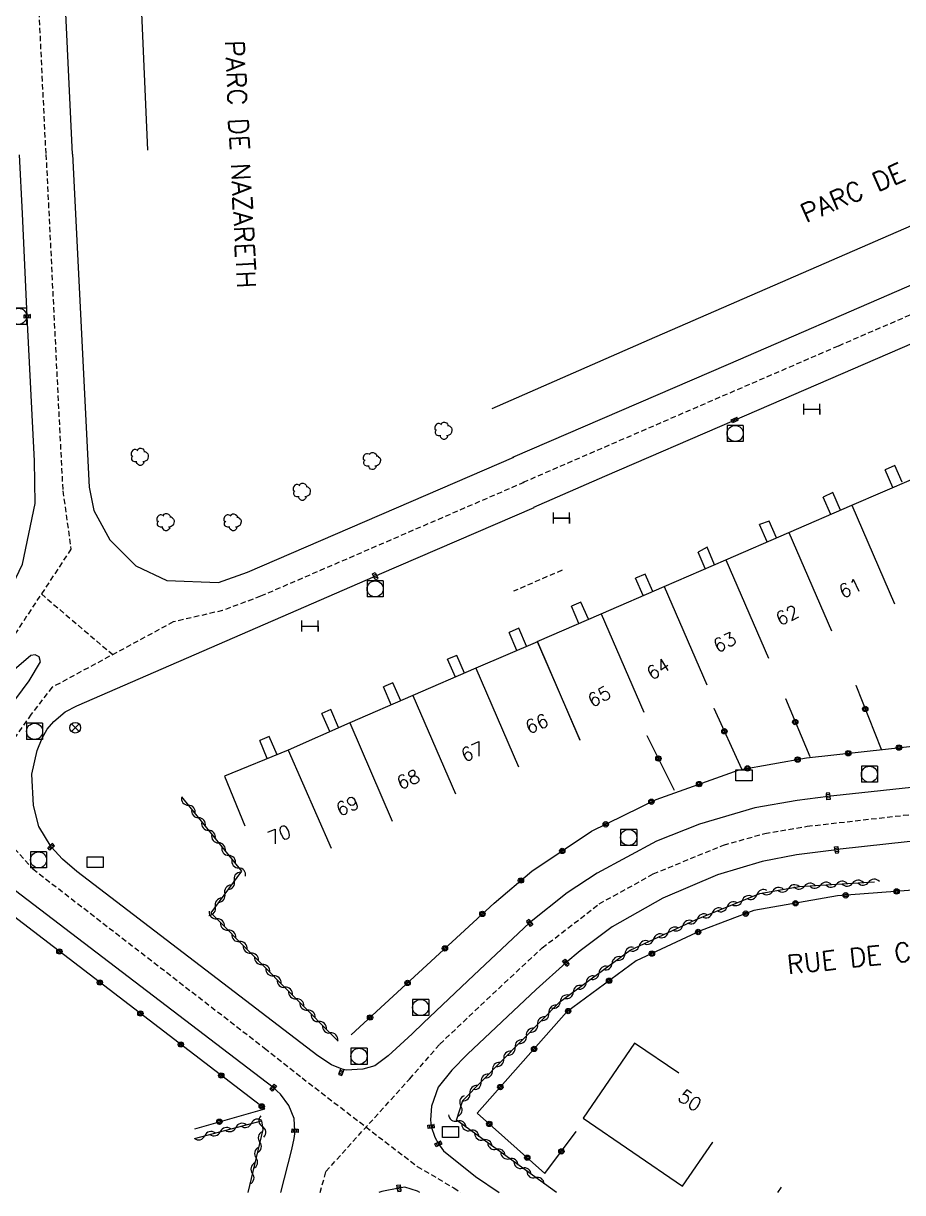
# Model space of a CAD drawing. Header units: millimetres. Extents: x 139000 to 140001, y 128999 to 130000.
# Drawn here: x 139865.7 to 139947.6, y 129000 to 129109 of the extents above; entities that cross this region are included whole.
import ezdxf
from ezdxf.enums import TextEntityAlignment as Align

# ---------------------------------------------------------------- set-up
doc = ezdxf.new("R2010")
doc.units = ezdxf.units.MM
doc.linetypes.add('DASHED', pattern=[0.75, 0.5, -0.25])
doc.layers.get('0').update_dxf_attribs({"linetype": 'CONTINUOUS'})
for name, color, linetype in [('W0001', 6, 'DASHED'), ('W0008', 7, 'CONTINUOUS'), ('W0100', 7, 'CONTINUOUS'), ('W0105', 7, 'CONTINUOUS'), ('W0300', 7, 'CONTINUOUS'), ('W0302', 3, 'CONTINUOUS'), ('W0310', 3, 'CONTINUOUS'), ('W0322', 7, 'CONTINUOUS'), ('W0400', 7, 'CONTINUOUS'), ('W0420', 7, 'CONTINUOUS'), ('W0469', 7, 'CONTINUOUS'), ('W0989', 7, 'CONTINUOUS'), ('W0991', 7, 'CONTINUOUS'), ('W1102', 7, 'CONTINUOUS'), ('W1471', 7, 'CONTINUOUS'), ('W1474', 7, 'CONTINUOUS')]:
    doc.layers.add(name, color=color, linetype=linetype)
doc.styles.get("Standard").update_dxf_attribs({"font": 'romans.shx', "width": 0.85})

# ---------------------------------------------------------------- blocks, each defined once
blk = doc.blocks.new('T400')
for p, q in [((-0.15, 0.3), (0.15, 0.3)), ((-0.15, -0.25), (-0.15, 0.3)), ((-0.15, 0.15), (0.15, 0.15)), ((-0.15, 0), (0.15, 0)), ((0.15, 0.3), (0.15, -0.25)), ((-0.15, -0.15), (0.15, -0.15)), ((-0.15, -0.25), (-0.15, -0.3)), ((-0.15, -0.3), (0.15, -0.3)), ((0.15, -0.3), (0.15, -0.25))]:
    blk.add_line(p, q)
blk = doc.blocks.new('T1471')
at = {"color": 0, "linetype": 'Continuous', "flags": 128}
blk.add_lwpolyline([(-0.75, -0.5), (-0.75, 0.5), (0.75, 0.5), (0.75, -0.5), (-0.75, -0.5)], dxfattribs=at)
blk = doc.blocks.new('T420')
for p, q in [((0.75, 0.75), (-0.75, 0.75)), ((-0.75, 0.75), (-0.75, -0.75)), ((0.75, 0.75), (0.75, -0.75)), ((0.75, -0.75), (-0.75, -0.75))]:
    blk.add_line(p, q)
blk.add_ellipse((0, 0), major_axis=(-0.53, 0.53), ratio=1, start_param=3.926991, end_param=10.210176)
blk = doc.blocks.new('T469')
at = {"color": 0, "linetype": 'Continuous', "flags": 128}
for points in [[(-0.35, 0.35), (0.35, -0.35)], [(-0.35, -0.35), (0.35, 0.35)]]:
    blk.add_lwpolyline(points, dxfattribs=at)
at = {"color": 0, "linetype": 'Continuous'}
blk.add_circle((0, 0), 0.5, dxfattribs=at)
blk = doc.blocks.new('T300')
for p, q in [((-0.8, 0.51), (-0.86, 0.34)), ((-0.86, 0.34), (-0.86, 0.17)), ((-0.86, 0.17), (-0.74, 0.06)), ((-0.69, 0.63), (-0.8, 0.51)), ((-0.8, -0.06), (-0.74, 0.06)), ((-0.74, 0.06), (-0.69, 0.11)), ((-0.57, 0.69), (-0.69, 0.63)), ((-0.46, 0.69), (-0.57, 0.69)), ((-0.29, 0.63), (-0.46, 0.69)), ((-0.29, 0.63), (-0.17, 0.74)), ((-0.23, 0.57), (-0.29, 0.63)), ((-0.17, 0.74), (-0.06, 0.8)), ((-0.06, 0.8), (0.06, 0.8)), ((0.06, 0.8), (0.23, 0.74)), ((0.23, 0.74), (0.34, 0.63)), ((0.34, 0.63), (0.4, 0.51)), ((0.46, 0.46), (0.34, 0.46)), ((0.4, 0.51), (0.4, 0.46)), ((0.57, 0.4), (0.46, 0.46)), ((0.57, 0.4), (0.69, 0.29)), ((0.69, 0.29), (0.74, 0.17)), ((0.74, 0.06), (0.69, -0.17)), ((0.74, 0.17), (0.74, 0.06)), ((-0.8, -0.17), (-0.8, -0.06)), ((-0.8, -0.23), (-0.8, -0.17)), ((-0.74, -0.34), (-0.8, -0.23)), ((-0.69, -0.4), (-0.74, -0.34)), ((-0.51, -0.46), (-0.69, -0.4)), ((-0.4, -0.46), (-0.51, -0.46)), ((-0.4, -0.46), (-0.34, -0.46)), ((-0.34, -0.46), (-0.34, -0.4)), ((-0.34, -0.51), (-0.34, -0.46)), ((-0.29, -0.63), (-0.34, -0.51)), ((-0.17, -0.74), (-0.29, -0.63)), ((-0.06, -0.8), (-0.17, -0.74)), ((0.06, -0.8), (-0.06, -0.8)), ((0.17, -0.74), (0.06, -0.8)), ((0.23, -0.69), (0.17, -0.74)), ((0.29, -0.46), (0.23, -0.46)), ((0.29, -0.63), (0.23, -0.69)), ((0.46, -0.4), (0.29, -0.46)), ((0.34, -0.51), (0.29, -0.63)), ((0.34, -0.51), (0.34, -0.46)), ((0.57, -0.34), (0.46, -0.4)), ((0.63, -0.29), (0.57, -0.34)), ((0.69, -0.17), (0.63, -0.29))]:
    blk.add_line(p, q)
blk = doc.blocks.new('T1474')
at = {"color": 0, "linetype": 'Continuous', "flags": 128}
for points in [[(-0.75, -0.5), (-0.75, 0.5)], [(-0.75, 0), (0.75, 0)], [(0.75, 0), (0.75, -0.5), (0.75, 0.5)]]:
    blk.add_lwpolyline(points, dxfattribs=at)
blk = doc.blocks.new('t322o')
at = {"color": 0, "linetype": 'Continuous'}
for radius in [0.25, 0.15]:
    blk.add_circle((0, 0), radius, dxfattribs=at)
blk = doc.blocks.new('t310o')
at = {"color": 0, "linetype": 'Continuous'}
for centre, start, end in [((-0.5, 0.38), 216.8699, 323.1304), ((0.5, -0.37), 36.8699, 143.1303)]:
    blk.add_arc(centre, 0.625, start, end, dxfattribs=at)

msp = doc.modelspace()

# ---------------------------------------------------------------- linework, layer by layer
at = {"layer": 'W0001'}
for p, q in [((139915.87, 129058.03), (139911.36, 129056.08)), ((139867.34, 129055.82), (139873.99, 129050.16))]:
    msp.add_line(p, q, dxfattribs=at)
for points in [[(139937.81, 129223.45), (139927.06, 129221.75), (139877.21, 129205.52), (139872.32, 129203.38), (139868.65, 129200.6), (139865.91, 129197.06), (139864.01, 129192.13), (139863.44, 129186.43), (139865.02, 129153.56), (139867.75, 129096.71)], [(139912.26, 129066.24), (139941.66, 129078.97), (139970.31, 129091.36), (139978.17, 129095.02), (139983, 129098.24), (139987.21, 129101.95), (139993.08, 129109.37), (140000, 129119.07)], [(139867.77, 129096.8), (139869.03, 129071.3), (139869.34, 129065.43), (139870.1, 129060), (139864.58, 129051.64), (139861.8, 129048.52), (139859.22, 129045.66), (139853.87, 129042.4), (139850.23, 129043.54), (139846.56, 129045.39), (139844.06, 129047.13)], [(139912.32, 129066.22), (139887.77, 129055.6), (139884.23, 129054.28), (139879.64, 129053.21), (139868.35, 129047.12), (139866.39, 129044.6), (139864.03, 129041.25), (139855.39, 129031.01), (139854.06, 129029.34), (139845.49, 129017.52)], [(139853.87, 129042.4), (139863.82, 129033.18), (139866.55, 129030.18), (139888.15, 129013.47), (139891.64, 129010.7), (139902.37, 129002.45), (139905.78, 129000.44), (139906.42, 129000)], [(139893.33, 129000), (139893.87, 129001.98), (139901.66, 129010.59), (139904.48, 129013.84), (139908.84, 129017.99), (139914.03, 129022.82), (139919.34, 129026.92), (139924.38, 129029.72), (139930.93, 129032.41), (139934.77, 129033.49), (139938.71, 129034.16), (139947.69, 129035.18), (139962.39, 129036.77), (139990.34, 129039.8), (140000, 129040.39)]]:
    msp.add_lwpolyline(points, dxfattribs=at)
at = {"layer": 'W0008'}
msp.add_line((139907.81, 129001.51), (139910, 129000), dxfattribs=at)
for points in [[(139946.14, 129214.23), (139946.4, 129215.75), (139946.08, 129216.84), (139945.13, 129217.57), (139944.84, 129217.66), (139944.45, 129217.75), (139936.36, 129219.51), (139934.24, 129219.92), (139931.94, 129220.08), (139929.97, 129219.79), (139927.68, 129219.08), (139912.65, 129214.33), (139876.58, 129202.72), (139874.23, 129201.69), (139871.17, 129199.65), (139868.18, 129196.16), (139866.29, 129191.28), (139865.93, 129187.62), (139865.93, 129187.24), (139866.02, 129185.16), (139867.11, 129162.59), (139868.26, 129137.92), (139869, 129122.44), (139870.21, 129096.84)], [(139911.28, 129068.58), (139931.39, 129077.26), (139964.62, 129091.67), (139971.16, 129094.46), (139977.92, 129097.7), (139981.03, 129099.82), (139984.27, 129102.54), (139987.82, 129106.46), (140000, 129123.48)], [(139913.24, 129063.91), (139919.86, 129066.79), (139931.96, 129072.04), (139966.27, 129086.87), (139974.61, 129090.49), (139979.95, 129093.07), (139985.21, 129096.74), (139985.65, 129097.03), (139988.86, 129099.94), (139991.4, 129102.79), (139993.86, 129105.99), (139999.78, 129114.35), (140000, 129114.66)], [(139845.49, 129049.14), (139847.58, 129047.87), (139849.3, 129047.19), (139852.13, 129046.77), (139855.86, 129047.29), (139858.17, 129048.26), (139860.2, 129049.72), (139861.01, 129050.68), (139863.33, 129053.96), (139865.59, 129058.59), (139866.76, 129064.27), (139866.69, 129068.23), (139866.03, 129081.7), (139865.58, 129091.29), (139865.29, 129096.77)], [(139870.25, 129096.84), (139871.8, 129065.79), (139872.24, 129063.59), (139873.73, 129060.86), (139876.16, 129058.44), (139879.04, 129057.09), (139883.84, 129056.88), (139886.56, 129057.84), (139911.38, 129068.57)], [(139867.87, 129043.21), (139868.49, 129043.93), (139869.55, 129044.82), (139870.64, 129045.39), (139898.46, 129057.48), (139898.86, 129057.67), (139913.26, 129063.88)], [(139867.25, 129049.49), (139867.13, 129049.95), (139866.75, 129050.14), (139866.36, 129050.09), (139864.37, 129048.36), (139862.72, 129046.6), (139861.5, 129044.89), (139860.53, 129043.12), (139860.83, 129042.52), (139861.49, 129042.56), (139863.11, 129043.97), (139864.96, 129046.04), (139866.21, 129047.73), (139867.25, 129049.49)], [(139969, 129039.99), (139941.2, 129036.99), (139940.68, 129036.95), (139937.79, 129036.57), (139933.83, 129035.87), (139928.69, 129034.35), (139924.68, 129032.76), (139919.14, 129029.79), (139916.36, 129027.94), (139912.85, 129025.14), (139907.64, 129020.28), (139902.95, 129015.82), (139901.91, 129014.81), (139899.65, 129012.74), (139898.43, 129011.82), (139897.3, 129011.5), (139895.76, 129011.41), (139895.38, 129011.51), (139894.38, 129011.91), (139893.11, 129012.76), (139870.66, 129029.95), (139869.32, 129031.1), (139868.25, 129032.25), (139867.11, 129034.14), (139866.62, 129036.1), (139866.45, 129039.03), (139866.95, 129041.22), (139867.43, 129042.37), (139867.87, 129043.21)], [(139969.6, 129035.06), (139941.81, 129032.02), (139941.46, 129031.97), (139937.71, 129031.51), (139934.54, 129030.88), (139930.36, 129029.63), (139925.28, 129027.45), (139920.55, 129024.77), (139917.55, 129022.53), (139916.23, 129021.44), (139913.47, 129018.95), (139907.06, 129012.9), (139905.59, 129011.43), (139904.33, 129009.83), (139903.69, 129008.06), (139903.61, 129006.78), (139903.68, 129006.17), (139904.02, 129005.17), (139904.35, 129004.54)], [(139889.66, 129000), (139890.7, 129004.01), (139890.89, 129005.04), (139890.96, 129005.47), (139890.97, 129005.77), (139890.9, 129006.91), (139890.42, 129008.12), (139889.62, 129009.19), (139888.94, 129009.79), (139863.07, 129029.55), (139862.15, 129029.93), (139861.06, 129029.96), (139859.71, 129029.91), (139859.08, 129029.68), (139857.76, 129028.96), (139856.59, 129027.73), (139855.73, 129026.53), (139847.92, 129015.71)], [(139904.35, 129004.54), (139904.81, 129003.91), (139907.81, 129001.51)], [(139902.62, 129000), (139902.41, 129000.13), (139901.23, 129000.5), (139900.67, 129000.41), (139899.08, 129000.1), (139898.79, 129000)]]:
    msp.add_lwpolyline(points, dxfattribs=at)
at = {"layer": 'W0100'}
msp.add_line((139936.29, 129000.51), (139935.94, 129000), dxfattribs=at)
for points in [[(139913.56, 129051.39), (139913.56, 129051.39), (139913.56, 129051.39), (139913.56, 129051.39), (139913.56, 129051.39), (139913.56, 129051.39), (139913.56, 129051.39), (139919.52, 129053.97), (139925.38, 129056.53), (139931.15, 129059.01), (139937.02, 129061.55), (139942.89, 129064.09), (139948.65, 129066.59), (139954.56, 129069.12), (139960.4, 129071.65), (139966.15, 129074.14), (139972.05, 129076.65), (139975.4, 129069.27), (139970.84, 129067.21)], [(139913.57, 129051.37), (139913.57, 129051.37), (139907.84, 129048.89), (139901.96, 129046.35), (139896.09, 129043.81), (139890.33, 129041.27), (139884.4, 129038.82), (139886.32, 129034.2), (139886.32, 129034.2), (139886.32, 129034.2), (139886.32, 129034.2), (139886.32, 129034.2), (139886.32, 129034.2), (139886.32, 129034.2), (139886.32, 129034.2), (139886.32, 129034.2), (139886.32, 129034.2), (139886.32, 129034.2), (139886.32, 129034.2), (139886.32, 129034.2), (139886.32, 129034.2), (139886.32, 129034.2), (139886.32, 129034.2), (139886.32, 129034.2), (139886.32, 129034.2), (139886.32, 129034.2), (139886.32, 129034.2), (139886.32, 129034.2), (139886.32, 129034.2), (139886.32, 129034.2), (139886.32, 129034.2), (139886.32, 129034.2), (139886.32, 129034.2), (139886.32, 129034.2), (139886.32, 129034.2), (139886.32, 129034.2), (139886.32, 129034.2), (139886.32, 129034.2), (139886.32, 129034.2), (139886.32, 129034.2), (139886.32, 129034.2), (139886.32, 129034.2), (139886.32, 129034.2), (139886.32, 129034.2), (139886.32, 129034.2), (139886.32, 129034.2), (139886.32, 129034.2), (139886.32, 129034.2), (139886.32, 129034.2), (139886.32, 129034.2), (139886.32, 129034.2), (139886.32, 129034.2), (139886.32, 129034.2), (139886.32, 129034.2), (139886.32, 129034.2), (139886.32, 129034.2), (139886.32, 129034.2), (139886.32, 129034.2), (139886.32, 129034.2), (139886.32, 129034.2), (139886.32, 129034.2), (139886.32, 129034.2), (139886.32, 129034.2), (139886.32, 129034.2), (139886.32, 129034.2), (139886.32, 129034.2), (139886.32, 129034.2), (139886.32, 129034.2), (139886.32, 129034.2), (139886.32, 129034.2), (139886.32, 129034.2), (139886.32, 129034.2), (139886.32, 129034.2), (139886.32, 129034.2), (139886.32, 129034.2), (139886.32, 129034.2), (139886.32, 129034.2), (139886.32, 129034.2), (139886.32, 129034.2), (139886.32, 129034.2), (139886.32, 129034.2), (139886.32, 129034.2), (139886.32, 129034.2), (139886.32, 129034.2), (139886.32, 129034.2), (139886.32, 129034.2), (139886.32, 129034.2), (139886.32, 129034.2), (139886.32, 129034.2), (139886.32, 129034.2), (139886.32, 129034.2), (139886.32, 129034.2), (139886.32, 129034.2), (139886.32, 129034.2), (139886.32, 129034.2), (139886.32, 129034.2), (139886.32, 129034.2), (139886.32, 129034.2), (139886.32, 129034.2), (139886.32, 129034.2), (139886.32, 129034.2), (139886.32, 129034.2), (139886.32, 129034.2), (139886.32, 129034.2), (139886.32, 129034.2), (139886.32, 129034.2), (139886.32, 129034.2), (139886.32, 129034.2), (139886.32, 129034.2), (139886.32, 129034.2), (139886.32, 129034.2), (139886.32, 129034.2), (139886.32, 129034.2), (139886.32, 129034.2), (139886.32, 129034.2), (139886.32, 129034.2), (139886.32, 129034.2), (139886.32, 129034.2), (139886.32, 129034.2)], [(139926.75, 129011.13), (139922.62, 129013.95), (139917.85, 129006.94), (139927.09, 129000.59), (139929.92, 129004.71), (139929.92, 129004.71), (139929.92, 129004.71), (139929.92, 129004.71), (139929.92, 129004.71), (139929.92, 129004.71), (139929.92, 129004.71), (139929.92, 129004.71), (139929.92, 129004.71), (139929.92, 129004.71), (139929.92, 129004.71), (139929.92, 129004.71), (139929.92, 129004.71), (139929.92, 129004.71), (139929.92, 129004.71), (139929.92, 129004.71), (139929.92, 129004.71), (139929.92, 129004.71), (139929.92, 129004.71), (139929.92, 129004.71), (139929.92, 129004.71), (139929.92, 129004.71), (139929.92, 129004.71), (139929.92, 129004.71), (139929.92, 129004.71), (139929.92, 129004.71), (139929.92, 129004.71), (139929.92, 129004.71), (139929.92, 129004.71), (139929.92, 129004.71), (139929.92, 129004.71), (139929.92, 129004.71), (139929.92, 129004.71), (139929.92, 129004.71), (139929.92, 129004.71), (139929.92, 129004.71), (139929.92, 129004.71), (139929.92, 129004.71), (139929.92, 129004.71), (139929.92, 129004.71), (139929.92, 129004.71), (139929.92, 129004.71), (139929.92, 129004.71), (139929.92, 129004.71), (139929.92, 129004.71), (139929.92, 129004.71), (139929.92, 129004.71), (139929.92, 129004.71), (139929.92, 129004.71), (139929.92, 129004.71), (139929.92, 129004.71), (139929.92, 129004.71), (139929.92, 129004.71), (139929.92, 129004.71), (139929.92, 129004.71), (139929.92, 129004.71), (139929.92, 129004.71), (139929.92, 129004.71), (139929.92, 129004.71), (139929.92, 129004.71), (139929.92, 129004.71), (139929.92, 129004.71), (139929.92, 129004.71), (139929.92, 129004.71), (139929.92, 129004.71), (139929.92, 129004.71), (139929.92, 129004.71), (139929.92, 129004.71), (139929.92, 129004.71), (139929.92, 129004.71), (139929.92, 129004.71), (139929.92, 129004.71), (139929.92, 129004.71), (139929.92, 129004.71), (139929.92, 129004.71), (139929.92, 129004.71), (139929.92, 129004.71), (139929.92, 129004.71), (139929.92, 129004.71), (139929.92, 129004.71), (139929.92, 129004.71), (139929.92, 129004.71), (139929.92, 129004.71), (139929.92, 129004.71), (139929.92, 129004.71), (139929.92, 129004.71), (139929.92, 129004.71), (139929.92, 129004.71), (139929.92, 129004.71), (139929.92, 129004.71), (139929.92, 129004.71), (139929.92, 129004.71), (139929.92, 129004.71), (139929.92, 129004.71), (139929.92, 129004.71), (139929.92, 129004.71), (139929.92, 129004.71), (139929.92, 129004.71), (139929.92, 129004.71), (139929.92, 129004.71), (139929.92, 129004.71), (139929.92, 129004.71), (139929.92, 129004.71), (139929.92, 129004.71), (139929.92, 129004.71), (139929.92, 129004.71), (139929.92, 129004.71), (139929.92, 129004.71), (139929.92, 129004.71), (139929.92, 129004.71), (139929.92, 129004.71), (139929.92, 129004.71), (139929.92, 129004.71), (139929.92, 129004.71), (139929.92, 129004.71), (139929.92, 129004.71)]]:
    msp.add_lwpolyline(points, dxfattribs=at)
at = {"layer": 'W0105'}
for p, q in [((139946.9, 129067.81), (139946, 129067.39)), ((139946.7, 129065.74), (139946, 129067.39)), ((139947.56, 129066.25), (139946.9, 129067.81)), ((139941.11, 129065.27), (139940.22, 129064.85)), ((139940.92, 129063.24), (139940.22, 129064.85)), ((139941.83, 129063.63), (139941.11, 129065.27)), ((139935.19, 129062.62), (139934.29, 129062.29)), ((139935.87, 129061.05), (139935.19, 129062.62)), ((139934.99, 129060.67), (139934.29, 129062.29)), ((139929.39, 129060.18), (139928.55, 129059.72)), ((139929.22, 129058.18), (139928.55, 129059.72)), ((139930.09, 129058.55), (139929.39, 129060.18)), ((139923.62, 129057.67), (139922.73, 129057.28)), ((139923.43, 129055.68), (139922.73, 129057.28)), ((139924.32, 129056.06), (139923.62, 129057.67)), ((139917.63, 129055.06), (139916.76, 129054.69)), ((139918.33, 129053.46), (139917.63, 129055.06)), ((139917.45, 129053.08), (139916.76, 129054.69)), ((139911.84, 129052.62), (139910.94, 129052.24)), ((139911.67, 129050.55), (139910.94, 129052.24)), ((139912.57, 129050.94), (139911.84, 129052.62)), ((139906.07, 129050.09), (139905.21, 129049.75)), ((139905.94, 129048.07), (139905.21, 129049.75)), ((139906.79, 129048.43), (139906.07, 129050.09)), ((139900.11, 129047.54), (139899.23, 129047.15)), ((139900.84, 129045.86), (139900.11, 129047.54)), ((139899.95, 129045.48), (139899.23, 129047.15)), ((139894.33, 129045.04), (139893.48, 129044.67)), ((139895.05, 129043.36), (139894.33, 129045.04)), ((139894.22, 129042.99), (139893.48, 129044.67)), ((139888.57, 129042.53), (139887.7, 129042.16)), ((139888.4, 129040.48), (139887.7, 129042.16)), ((139889.32, 129040.83), (139888.57, 129042.53))]:
    msp.add_line(p, q, dxfattribs=at)
at = {"layer": 'W0302'}
for points in [[(139919.89, 129206.32), (139880.44, 129192.74), (139873.64, 129186.16), (139874.73, 129154.77), (139877.23, 129097.2)], [(139909.37, 129073.12), (139924.01, 129079.54), (139962.07, 129096.11)]]:
    msp.add_lwpolyline(points, dxfattribs=at)
at = {"layer": 'W0310'}
for points in [[(139880.41, 129036.9), (139880.41, 129036.9), (139880.41, 129036.9), (139880.41, 129036.9), (139880.41, 129036.9), (139880.41, 129036.9), (139880.41, 129036.9), (139880.41, 129036.9), (139880.41, 129036.9), (139880.41, 129036.9), (139880.41, 129036.9), (139880.41, 129036.9), (139880.41, 129036.9), (139880.41, 129036.9), (139880.41, 129036.9), (139880.41, 129036.9), (139880.41, 129036.9), (139880.41, 129036.9), (139880.41, 129036.9), (139880.41, 129036.9), (139880.41, 129036.9), (139880.41, 129036.9), (139880.41, 129036.9), (139880.41, 129036.9), (139880.41, 129036.9), (139880.41, 129036.9), (139880.41, 129036.9), (139880.41, 129036.9), (139880.41, 129036.9), (139880.41, 129036.9), (139880.41, 129036.9), (139880.41, 129036.9), (139880.41, 129036.9), (139880.41, 129036.9), (139880.41, 129036.9), (139880.41, 129036.9), (139880.41, 129036.9), (139880.41, 129036.9), (139880.41, 129036.9), (139880.41, 129036.9), (139880.41, 129036.9), (139880.41, 129036.9), (139880.41, 129036.9), (139880.41, 129036.9), (139880.41, 129036.9), (139880.41, 129036.9), (139880.41, 129036.9), (139880.41, 129036.9), (139880.41, 129036.9), (139880.41, 129036.9), (139880.41, 129036.9), (139880.41, 129036.9), (139880.41, 129036.9), (139880.41, 129036.9), (139880.41, 129036.9), (139880.41, 129036.9), (139880.41, 129036.9), (139880.41, 129036.9), (139880.41, 129036.9), (139880.41, 129036.9), (139880.41, 129036.9), (139880.41, 129036.9), (139880.41, 129036.9), (139880.41, 129036.9), (139880.41, 129036.9), (139880.41, 129036.9), (139880.41, 129036.9), (139880.41, 129036.9), (139880.41, 129036.9), (139880.41, 129036.9), (139880.41, 129036.9), (139880.41, 129036.9), (139880.41, 129036.9), (139880.41, 129036.9), (139880.41, 129036.9), (139880.41, 129036.9), (139880.41, 129036.9), (139880.41, 129036.9), (139880.41, 129036.9), (139880.41, 129036.9), (139880.41, 129036.9), (139880.41, 129036.9), (139880.41, 129036.9), (139880.41, 129036.9), (139880.41, 129036.9), (139880.41, 129036.9), (139880.41, 129036.9), (139880.41, 129036.9), (139880.41, 129036.9), (139880.41, 129036.9), (139880.41, 129036.9), (139880.41, 129036.9), (139880.41, 129036.9), (139880.41, 129036.9), (139880.41, 129036.9), (139880.41, 129036.9), (139880.41, 129036.9), (139880.41, 129036.9), (139880.41, 129036.9), (139880.41, 129036.9), (139880.41, 129036.9)], [(139880.41, 129036.9), (139880.41, 129036.9), (139880.41, 129036.9), (139880.41, 129036.9), (139880.41, 129036.9), (139880.41, 129036.9), (139880.41, 129036.9), (139880.41, 129036.9), (139880.41, 129036.9), (139880.41, 129036.9), (139880.41, 129036.9), (139880.41, 129036.9), (139880.41, 129036.9), (139880.41, 129036.9), (139880.41, 129036.9), (139880.41, 129036.9), (139880.41, 129036.9), (139885.98, 129029.96), (139883.13, 129026.09), (139895.01, 129014.11)], [(139915.34, 129000), (139906.03, 129006.74), (139906.61, 129008.58), (139915.68, 129017.78), (139922.21, 129022.61), (139928.37, 129025.47), (139934.31, 129027.9), (139938, 129028.54), (139944.98, 129028.97)], [(139881.6, 129005.04), (139881.6, 129005.04), (139881.6, 129005.04), (139881.6, 129005.04), (139881.6, 129005.04), (139881.6, 129005.04), (139881.6, 129005.04), (139881.6, 129005.04), (139881.6, 129005.04), (139881.6, 129005.04), (139881.6, 129005.04), (139881.6, 129005.04), (139881.6, 129005.04), (139881.6, 129005.04), (139881.6, 129005.04), (139881.6, 129005.04), (139881.6, 129005.04), (139887.85, 129006.7), (139887.97, 129005.87), (139886.59, 129000)], [(139881.6, 129005.04), (139881.6, 129005.04), (139881.6, 129005.04), (139881.6, 129005.04), (139881.6, 129005.04), (139881.6, 129005.04), (139881.6, 129005.04), (139881.6, 129005.04), (139881.6, 129005.04), (139881.6, 129005.04), (139881.6, 129005.04), (139881.6, 129005.04), (139881.6, 129005.04), (139881.6, 129005.04), (139881.6, 129005.04), (139881.6, 129005.04), (139881.6, 129005.04), (139881.6, 129005.04), (139881.6, 129005.04), (139881.6, 129005.04), (139881.6, 129005.04), (139881.6, 129005.04), (139881.6, 129005.04), (139881.6, 129005.04), (139881.6, 129005.04), (139881.6, 129005.04), (139881.6, 129005.04), (139881.6, 129005.04), (139881.6, 129005.04), (139881.6, 129005.04), (139881.6, 129005.04), (139881.6, 129005.04), (139881.6, 129005.04), (139881.6, 129005.04), (139881.6, 129005.04), (139881.6, 129005.04), (139881.6, 129005.04), (139881.6, 129005.04), (139881.6, 129005.04), (139881.6, 129005.04), (139881.6, 129005.04), (139881.6, 129005.04), (139881.6, 129005.04), (139881.6, 129005.04), (139881.6, 129005.04), (139881.6, 129005.04), (139881.6, 129005.04), (139881.6, 129005.04), (139881.6, 129005.04), (139881.6, 129005.04), (139881.6, 129005.04), (139881.6, 129005.04), (139881.6, 129005.04), (139881.6, 129005.04), (139881.6, 129005.04), (139881.6, 129005.04), (139881.6, 129005.04), (139881.6, 129005.04), (139881.6, 129005.04), (139881.6, 129005.04), (139881.6, 129005.04), (139881.6, 129005.04), (139881.6, 129005.04), (139881.6, 129005.04), (139881.6, 129005.04), (139881.6, 129005.04), (139881.6, 129005.04), (139881.6, 129005.04), (139881.6, 129005.04), (139881.6, 129005.04), (139881.6, 129005.04), (139881.6, 129005.04), (139881.6, 129005.04), (139881.6, 129005.04), (139881.6, 129005.04), (139881.6, 129005.04), (139881.6, 129005.04), (139881.6, 129005.04), (139881.6, 129005.04), (139881.6, 129005.04), (139881.6, 129005.04), (139881.6, 129005.04), (139881.6, 129005.04), (139881.6, 129005.04), (139881.6, 129005.04), (139881.6, 129005.04), (139881.6, 129005.04), (139881.6, 129005.04), (139881.6, 129005.04), (139881.6, 129005.04), (139881.6, 129005.04), (139881.6, 129005.04), (139881.6, 129005.04), (139881.6, 129005.04), (139881.6, 129005.04), (139881.6, 129005.04), (139881.6, 129005.04), (139881.6, 129005.04), (139881.6, 129005.04), (139881.6, 129005.04), (139881.6, 129005.04)]]:
    msp.add_lwpolyline(points, dxfattribs=at)
at = {"layer": 'W0322'}
for points in [[(139943.26, 129047.31), (139943.26, 129047.31), (139943.26, 129047.31), (139943.26, 129047.31), (139943.26, 129047.31), (139943.26, 129047.31), (139943.26, 129047.31), (139943.26, 129047.31), (139943.26, 129047.31), (139943.26, 129047.31), (139943.26, 129047.31), (139943.26, 129047.31), (139943.26, 129047.31), (139943.26, 129047.31), (139943.26, 129047.31), (139943.26, 129047.31), (139943.26, 129047.31), (139943.26, 129047.31), (139943.26, 129047.31), (139943.26, 129047.31), (139943.26, 129047.31), (139943.26, 129047.31), (139943.26, 129047.31), (139943.26, 129047.31), (139943.26, 129047.31), (139943.26, 129047.31), (139943.26, 129047.31), (139943.26, 129047.31), (139943.26, 129047.31), (139943.26, 129047.31), (139943.26, 129047.31), (139943.26, 129047.31), (139943.26, 129047.31), (139943.26, 129047.31), (139943.26, 129047.31), (139943.26, 129047.31), (139943.26, 129047.31), (139943.26, 129047.31), (139943.26, 129047.31), (139943.26, 129047.31), (139943.26, 129047.31), (139943.26, 129047.31), (139943.26, 129047.31), (139943.26, 129047.31), (139943.26, 129047.31), (139943.26, 129047.31), (139943.26, 129047.31), (139943.26, 129047.31), (139943.26, 129047.31), (139943.26, 129047.31), (139943.26, 129047.31), (139943.26, 129047.31), (139943.26, 129047.31), (139943.26, 129047.31), (139943.26, 129047.31), (139943.26, 129047.31), (139943.26, 129047.31), (139943.26, 129047.31), (139943.26, 129047.31), (139943.26, 129047.31), (139943.26, 129047.31), (139943.26, 129047.31), (139943.26, 129047.31), (139943.26, 129047.31), (139943.26, 129047.31), (139943.26, 129047.31), (139943.26, 129047.31), (139943.26, 129047.31), (139943.26, 129047.31), (139943.26, 129047.31), (139943.26, 129047.31), (139943.26, 129047.31), (139943.26, 129047.31), (139943.26, 129047.31), (139943.26, 129047.31), (139943.26, 129047.31), (139943.26, 129047.31), (139943.26, 129047.31), (139943.26, 129047.31), (139943.26, 129047.31), (139943.26, 129047.31), (139943.26, 129047.31), (139943.26, 129047.31), (139943.26, 129047.31), (139943.26, 129047.31), (139943.26, 129047.31), (139943.26, 129047.31), (139943.26, 129047.31), (139943.26, 129047.31), (139943.26, 129047.31), (139943.26, 129047.31), (139943.26, 129047.31), (139943.26, 129047.31), (139943.26, 129047.31), (139943.26, 129047.31), (139943.26, 129047.31), (139943.26, 129047.31), (139943.26, 129047.31), (139943.26, 129047.31), (139943.26, 129047.31), (139943.26, 129047.31)], [(139943.26, 129047.31), (139943.26, 129047.31), (139943.26, 129047.31), (139943.26, 129047.31), (139943.26, 129047.31), (139943.26, 129047.31), (139943.26, 129047.31), (139943.26, 129047.31), (139943.26, 129047.31), (139943.26, 129047.31), (139943.26, 129047.31), (139943.26, 129047.31), (139943.26, 129047.31), (139943.26, 129047.31), (139943.26, 129047.31), (139943.26, 129047.31), (139943.26, 129047.31), (139943.26, 129047.31), (139943.26, 129047.31), (139945.61, 129041.35)], [(139896.23, 129014.72), (139896.23, 129014.72), (139896.23, 129014.72), (139896.23, 129014.72), (139896.23, 129014.72), (139896.23, 129014.72), (139896.23, 129014.72), (139896.23, 129014.72), (139896.23, 129014.72), (139896.23, 129014.72), (139909.54, 129027), (139913.06, 129029.96), (139918.62, 129033.69), (139924.64, 129036.66), (139932.38, 129039.42), (139938.67, 129040.53), (139946.31, 129041.39), (139966.03, 129043.58), (139989.3, 129045.74), (140000, 129046.69)], [(139930.01, 129045.18), (139930.01, 129045.18), (139930.01, 129045.18), (139930.01, 129045.18), (139930.01, 129045.18), (139930.01, 129045.18), (139930.01, 129045.18), (139930.01, 129045.18), (139930.01, 129045.18), (139930.01, 129045.18), (139930.01, 129045.18), (139930.01, 129045.18), (139930.01, 129045.18), (139930.01, 129045.18), (139930.01, 129045.18), (139930.01, 129045.18), (139930.01, 129045.18), (139930.01, 129045.18), (139930.01, 129045.18), (139930.01, 129045.18), (139930.01, 129045.18), (139930.01, 129045.18), (139930.01, 129045.18), (139930.01, 129045.18), (139930.01, 129045.18), (139930.01, 129045.18), (139930.01, 129045.18), (139930.01, 129045.18), (139930.01, 129045.18), (139930.01, 129045.18), (139930.01, 129045.18), (139930.01, 129045.18), (139930.01, 129045.18), (139930.01, 129045.18), (139930.01, 129045.18), (139930.01, 129045.18), (139930.01, 129045.18), (139930.01, 129045.18), (139930.01, 129045.18), (139930.01, 129045.18), (139930.01, 129045.18), (139930.01, 129045.18), (139930.01, 129045.18), (139930.01, 129045.18), (139930.01, 129045.18), (139930.01, 129045.18), (139930.01, 129045.18), (139930.01, 129045.18), (139930.01, 129045.18), (139930.01, 129045.18), (139930.01, 129045.18), (139930.01, 129045.18), (139930.01, 129045.18), (139930.01, 129045.18), (139930.01, 129045.18), (139930.01, 129045.18), (139930.01, 129045.18), (139930.01, 129045.18), (139930.01, 129045.18), (139930.01, 129045.18), (139930.01, 129045.18), (139930.01, 129045.18), (139930.01, 129045.18), (139930.01, 129045.18), (139930.01, 129045.18), (139930.01, 129045.18), (139930.01, 129045.18), (139930.01, 129045.18), (139930.01, 129045.18), (139930.01, 129045.18), (139930.01, 129045.18), (139930.01, 129045.18), (139930.01, 129045.18), (139930.01, 129045.18), (139930.01, 129045.18), (139930.01, 129045.18), (139930.01, 129045.18), (139930.01, 129045.18), (139930.01, 129045.18), (139930.01, 129045.18), (139930.01, 129045.18), (139930.01, 129045.18), (139930.01, 129045.18), (139930.01, 129045.18), (139930.01, 129045.18), (139930.01, 129045.18), (139930.01, 129045.18), (139930.01, 129045.18), (139930.01, 129045.18), (139930.01, 129045.18), (139930.01, 129045.18), (139930.01, 129045.18), (139930.01, 129045.18), (139930.01, 129045.18), (139930.01, 129045.18), (139930.01, 129045.18), (139930.01, 129045.18), (139930.01, 129045.18), (139930.01, 129045.18), (139930.01, 129045.18), (139930.01, 129045.18)], [(139930.01, 129045.18), (139930.01, 129045.18), (139930.01, 129045.18), (139930.01, 129045.18), (139930.01, 129045.18), (139930.01, 129045.18), (139930.01, 129045.18), (139930.01, 129045.18), (139930.01, 129045.18), (139930.01, 129045.18), (139930.01, 129045.18), (139930.01, 129045.18), (139930.01, 129045.18), (139930.01, 129045.18), (139930.01, 129045.18), (139930.01, 129045.18), (139930.01, 129045.18), (139930.01, 129045.18), (139930.01, 129045.18), (139932.61, 129039.5)], [(139936.69, 129046.06), (139936.69, 129046.06), (139936.69, 129046.06), (139936.69, 129046.06), (139936.69, 129046.06), (139936.69, 129046.06), (139936.69, 129046.06), (139936.69, 129046.06), (139936.69, 129046.06), (139936.69, 129046.06), (139936.69, 129046.06), (139936.69, 129046.06), (139936.69, 129046.06), (139936.69, 129046.06), (139936.69, 129046.06), (139936.69, 129046.06), (139936.69, 129046.06), (139936.69, 129046.06), (139936.69, 129046.06), (139936.69, 129046.06), (139936.69, 129046.06), (139936.69, 129046.06), (139936.69, 129046.06), (139936.69, 129046.06), (139936.69, 129046.06), (139936.69, 129046.06), (139936.69, 129046.06), (139936.69, 129046.06), (139936.69, 129046.06), (139936.69, 129046.06), (139936.69, 129046.06), (139936.69, 129046.06), (139936.69, 129046.06), (139936.69, 129046.06), (139936.69, 129046.06), (139936.69, 129046.06), (139936.69, 129046.06), (139936.69, 129046.06), (139936.69, 129046.06), (139936.69, 129046.06), (139936.69, 129046.06), (139936.69, 129046.06), (139936.69, 129046.06), (139936.69, 129046.06), (139936.69, 129046.06), (139936.69, 129046.06), (139936.69, 129046.06), (139936.69, 129046.06), (139936.69, 129046.06), (139936.69, 129046.06), (139936.69, 129046.06), (139936.69, 129046.06), (139936.69, 129046.06), (139936.69, 129046.06), (139936.69, 129046.06), (139936.69, 129046.06), (139936.69, 129046.06), (139936.69, 129046.06), (139936.69, 129046.06), (139936.69, 129046.06), (139936.69, 129046.06), (139936.69, 129046.06), (139936.69, 129046.06), (139936.69, 129046.06), (139936.69, 129046.06), (139936.69, 129046.06), (139936.69, 129046.06), (139936.69, 129046.06), (139936.69, 129046.06), (139936.69, 129046.06), (139936.69, 129046.06), (139936.69, 129046.06), (139936.69, 129046.06), (139936.69, 129046.06), (139936.69, 129046.06), (139936.69, 129046.06), (139936.69, 129046.06), (139936.69, 129046.06), (139936.69, 129046.06), (139936.69, 129046.06), (139936.69, 129046.06), (139936.69, 129046.06), (139936.69, 129046.06), (139936.69, 129046.06), (139936.69, 129046.06), (139936.69, 129046.06), (139936.69, 129046.06), (139936.69, 129046.06), (139936.69, 129046.06), (139936.69, 129046.06), (139936.69, 129046.06), (139936.69, 129046.06), (139936.69, 129046.06), (139936.69, 129046.06), (139936.69, 129046.06), (139936.69, 129046.06), (139936.69, 129046.06), (139936.69, 129046.06), (139936.69, 129046.06), (139936.69, 129046.06), (139936.69, 129046.06)], [(139936.69, 129046.06), (139936.69, 129046.06), (139936.69, 129046.06), (139936.69, 129046.06), (139936.69, 129046.06), (139936.69, 129046.06), (139936.69, 129046.06), (139936.69, 129046.06), (139936.69, 129046.06), (139936.69, 129046.06), (139936.69, 129046.06), (139936.69, 129046.06), (139936.69, 129046.06), (139936.69, 129046.06), (139936.69, 129046.06), (139936.69, 129046.06), (139936.69, 129046.06), (139936.69, 129046.06), (139936.69, 129046.06), (139938.97, 129040.67)], [(139923.79, 129042.61), (139923.79, 129042.61), (139923.79, 129042.61), (139923.79, 129042.61), (139923.79, 129042.61), (139923.79, 129042.61), (139923.79, 129042.61), (139923.79, 129042.61), (139923.79, 129042.61), (139923.79, 129042.61), (139923.79, 129042.61), (139923.79, 129042.61), (139923.79, 129042.61), (139923.79, 129042.61), (139923.79, 129042.61), (139923.79, 129042.61), (139923.79, 129042.61), (139923.79, 129042.61), (139923.79, 129042.61), (139923.79, 129042.61), (139923.79, 129042.61), (139923.79, 129042.61), (139923.79, 129042.61), (139923.79, 129042.61), (139923.79, 129042.61), (139923.79, 129042.61), (139923.79, 129042.61), (139923.79, 129042.61), (139923.79, 129042.61), (139923.79, 129042.61), (139923.79, 129042.61), (139923.79, 129042.61), (139923.79, 129042.61), (139923.79, 129042.61), (139923.79, 129042.61), (139923.79, 129042.61), (139923.79, 129042.61), (139923.79, 129042.61), (139923.79, 129042.61), (139923.79, 129042.61), (139923.79, 129042.61), (139923.79, 129042.61), (139923.79, 129042.61), (139923.79, 129042.61), (139923.79, 129042.61), (139923.79, 129042.61), (139923.79, 129042.61), (139923.79, 129042.61), (139923.79, 129042.61), (139923.79, 129042.61), (139923.79, 129042.61), (139923.79, 129042.61), (139923.79, 129042.61), (139923.79, 129042.61), (139923.79, 129042.61), (139923.79, 129042.61), (139923.79, 129042.61), (139923.79, 129042.61), (139923.79, 129042.61), (139923.79, 129042.61), (139923.79, 129042.61), (139923.79, 129042.61), (139923.79, 129042.61), (139923.79, 129042.61), (139923.79, 129042.61), (139923.79, 129042.61), (139923.79, 129042.61), (139923.79, 129042.61), (139923.79, 129042.61), (139923.79, 129042.61), (139923.79, 129042.61), (139923.79, 129042.61), (139923.79, 129042.61), (139923.79, 129042.61), (139923.79, 129042.61), (139923.79, 129042.61), (139923.79, 129042.61), (139923.79, 129042.61), (139923.79, 129042.61), (139923.79, 129042.61), (139923.79, 129042.61), (139923.79, 129042.61), (139923.79, 129042.61), (139923.79, 129042.61), (139923.79, 129042.61), (139923.79, 129042.61), (139923.79, 129042.61), (139923.79, 129042.61), (139923.79, 129042.61), (139923.79, 129042.61), (139923.79, 129042.61), (139923.79, 129042.61), (139923.79, 129042.61), (139923.79, 129042.61), (139923.79, 129042.61), (139923.79, 129042.61), (139923.79, 129042.61), (139923.79, 129042.61), (139923.79, 129042.61), (139923.79, 129042.61), (139923.79, 129042.61)], [(139923.79, 129042.61), (139923.79, 129042.61), (139923.79, 129042.61), (139923.79, 129042.61), (139923.79, 129042.61), (139923.79, 129042.61), (139923.79, 129042.61), (139923.79, 129042.61), (139923.79, 129042.61), (139923.79, 129042.61), (139923.79, 129042.61), (139923.79, 129042.61), (139923.79, 129042.61), (139923.79, 129042.61), (139923.79, 129042.61), (139923.79, 129042.61), (139923.79, 129042.61), (139923.79, 129042.61), (139923.79, 129042.61), (139926.32, 129037.53)], [(139881.65, 129005.95), (139888.16, 129007.82), (139861.91, 129027.92)], [(139949.42, 129028.26), (139941.56, 129027.67), (139933.75, 129026.29), (139928.85, 129024.43), (139922.78, 129021.6), (139916.29, 129016.82), (139907.97, 129007.4), (139914.27, 129001.79), (139917.2, 129005.69), (139917.2, 129005.69), (139917.2, 129005.69), (139917.2, 129005.69), (139917.2, 129005.69), (139917.2, 129005.69), (139917.2, 129005.69), (139917.2, 129005.69), (139917.2, 129005.69), (139917.2, 129005.69), (139917.2, 129005.69), (139917.2, 129005.69), (139917.2, 129005.69), (139917.2, 129005.69), (139917.2, 129005.69), (139917.2, 129005.69), (139917.2, 129005.69), (139917.2, 129005.69), (139917.2, 129005.69), (139917.2, 129005.69), (139917.2, 129005.69), (139917.2, 129005.69), (139917.2, 129005.69), (139917.2, 129005.69), (139917.2, 129005.69), (139917.2, 129005.69), (139917.2, 129005.69), (139917.2, 129005.69), (139917.2, 129005.69), (139917.2, 129005.69), (139917.2, 129005.69), (139917.2, 129005.69), (139917.2, 129005.69), (139917.2, 129005.69), (139917.2, 129005.69), (139917.2, 129005.69), (139917.2, 129005.69), (139917.2, 129005.69), (139917.2, 129005.69), (139917.2, 129005.69), (139917.2, 129005.69), (139917.2, 129005.69), (139917.2, 129005.69), (139917.2, 129005.69), (139917.2, 129005.69), (139917.2, 129005.69), (139917.2, 129005.69), (139917.2, 129005.69), (139917.2, 129005.69), (139917.2, 129005.69), (139917.2, 129005.69), (139917.2, 129005.69), (139917.2, 129005.69), (139917.2, 129005.69), (139917.2, 129005.69), (139917.2, 129005.69), (139917.2, 129005.69), (139917.2, 129005.69), (139917.2, 129005.69), (139917.2, 129005.69), (139917.2, 129005.69), (139917.2, 129005.69), (139917.2, 129005.69), (139917.2, 129005.69), (139917.2, 129005.69), (139917.2, 129005.69), (139917.2, 129005.69), (139917.2, 129005.69), (139917.2, 129005.69), (139917.2, 129005.69), (139917.2, 129005.69), (139917.2, 129005.69), (139917.2, 129005.69), (139917.2, 129005.69), (139917.2, 129005.69), (139917.2, 129005.69), (139917.2, 129005.69), (139917.2, 129005.69), (139917.2, 129005.69), (139917.2, 129005.69), (139917.2, 129005.69), (139917.2, 129005.69), (139917.2, 129005.69), (139917.2, 129005.69), (139917.2, 129005.69), (139917.2, 129005.69), (139917.2, 129005.69), (139917.2, 129005.69), (139917.2, 129005.69), (139917.2, 129005.69), (139917.2, 129005.69), (139917.2, 129005.69), (139917.2, 129005.69)], [(139896.23, 129014.72), (139896.23, 129014.72), (139896.23, 129014.72), (139896.23, 129014.72), (139896.23, 129014.72), (139896.23, 129014.72), (139896.23, 129014.72), (139896.23, 129014.72), (139896.23, 129014.72), (139896.23, 129014.72), (139896.23, 129014.72), (139896.23, 129014.72), (139896.23, 129014.72), (139896.23, 129014.72), (139896.23, 129014.72), (139896.23, 129014.72), (139896.23, 129014.72), (139896.23, 129014.72), (139896.23, 129014.72), (139896.23, 129014.72), (139896.23, 129014.72), (139896.23, 129014.72), (139896.23, 129014.72), (139896.23, 129014.72), (139896.23, 129014.72), (139896.23, 129014.72), (139896.23, 129014.72), (139896.23, 129014.72), (139896.23, 129014.72), (139896.23, 129014.72), (139896.23, 129014.72), (139896.23, 129014.72), (139896.23, 129014.72), (139896.23, 129014.72), (139896.23, 129014.72), (139896.23, 129014.72), (139896.23, 129014.72), (139896.23, 129014.72), (139896.23, 129014.72), (139896.23, 129014.72), (139896.23, 129014.72), (139896.23, 129014.72), (139896.23, 129014.72), (139896.23, 129014.72), (139896.23, 129014.72), (139896.23, 129014.72), (139896.23, 129014.72), (139896.23, 129014.72), (139896.23, 129014.72), (139896.23, 129014.72), (139896.23, 129014.72), (139896.23, 129014.72), (139896.23, 129014.72), (139896.23, 129014.72), (139896.23, 129014.72), (139896.23, 129014.72), (139896.23, 129014.72), (139896.23, 129014.72), (139896.23, 129014.72), (139896.23, 129014.72), (139896.23, 129014.72), (139896.23, 129014.72), (139896.23, 129014.72), (139896.23, 129014.72), (139896.23, 129014.72), (139896.23, 129014.72), (139896.23, 129014.72), (139896.23, 129014.72), (139896.23, 129014.72), (139896.23, 129014.72), (139896.23, 129014.72), (139896.23, 129014.72), (139896.23, 129014.72), (139896.23, 129014.72), (139896.23, 129014.72), (139896.23, 129014.72), (139896.23, 129014.72), (139896.23, 129014.72), (139896.23, 129014.72), (139896.23, 129014.72), (139896.23, 129014.72), (139896.23, 129014.72), (139896.23, 129014.72), (139896.23, 129014.72), (139896.23, 129014.72), (139896.23, 129014.72), (139896.23, 129014.72), (139896.23, 129014.72), (139896.23, 129014.72), (139896.23, 129014.72), (139896.23, 129014.72), (139896.23, 129014.72), (139896.23, 129014.72), (139896.23, 129014.72), (139896.23, 129014.72), (139896.23, 129014.72), (139896.23, 129014.72), (139896.23, 129014.72), (139896.23, 129014.72), (139896.23, 129014.72), (139896.23, 129014.72)], [(139917.2, 129005.69), (139917.2, 129005.69), (139917.2, 129005.69), (139917.2, 129005.69), (139917.2, 129005.69), (139917.2, 129005.69), (139917.2, 129005.69), (139917.2, 129005.69), (139917.2, 129005.69), (139917.2, 129005.69), (139917.2, 129005.69), (139917.2, 129005.69), (139917.2, 129005.69), (139917.2, 129005.69), (139917.2, 129005.69), (139917.2, 129005.69), (139917.2, 129005.69), (139917.2, 129005.69), (139917.2, 129005.69), (139917.2, 129005.69)]]:
    msp.add_lwpolyline(points, dxfattribs=at)
at = {"layer": 'W1102'}
for p, q in [((139942.89, 129064.09), (139946.86, 129054.91)), ((139937.02, 129061.55), (139940.99, 129052.37)), ((139931.15, 129059.01), (139935.1, 129049.82)), ((139925.38, 129056.53), (139929.38, 129047.36)), ((139919.52, 129053.97), (139923.5, 129044.8)), ((139913.56, 129051.39), (139917.53, 129042.21)), ((139913.57, 129051.37), (139917.54, 129042.19)), ((139907.84, 129048.89), (139911.82, 129039.71)), ((139901.96, 129046.35), (139905.94, 129037.17)), ((139896.09, 129043.81), (139900.05, 129034.63)), ((139890.33, 129041.27), (139894.35, 129032.12))]:
    msp.add_line(p, q, dxfattribs=at)

# ---------------------------------------------------------------- block references
at = {"layer": 'W0300'}
for p in [(139904.87, 129071.03), (139876.56, 129068.6), (139898.2, 129068.21), (139891.67, 129065.34), (139878.97, 129062.51), (139885.22, 129062.5)]:
    msp.add_blockref('T300', p, dxfattribs=at)
at = {"layer": 'W0310'}
for p, rotation in [((139881.04, 129036.12), 308.7562278243751), ((139881.98, 129034.95), 308.7562278243751), ((139882.91, 129033.78), 308.7562278243751), ((139883.85, 129032.61), 308.7562278243751), ((139884.79, 129031.44), 308.7562278243751), ((139885.73, 129030.27), 308.7562278243751), ((139885.32, 129029.07), 233.6545934221931), ((139884.43, 129027.87), 233.6545934221931), ((139936.98, 129028.36), 9.85006965400579), ((139938.47, 129028.57), 3.532863343222964), ((139939.96, 129028.66), 3.532863343222964), ((139941.46, 129028.75), 3.532863343222964), ((139942.96, 129028.85), 3.532863343222964), ((139944.45, 129028.94), 3.532863343222964), ((139883.55, 129026.66), 233.6545934221931), ((139932.66, 129027.22), 22.28744528388408), ((139934.04, 129027.79), 22.28744528388408), ((139935.51, 129028.11), 9.85006965400579), ((139929.88, 129026.08), 22.28744528388408), ((139931.27, 129026.65), 22.28744528388408), ((139883.69, 129025.52), 314.7741739531908), ((139927.13, 129024.89), 24.84457264012988), ((139928.49, 129025.52), 22.28744528388408), ((139884.75, 129024.46), 314.7741739531908), ((139885.8, 129023.4), 314.7741739531908), ((139924.41, 129023.63), 24.84457264012988), ((139925.77, 129024.26), 24.84457264012988), ((139886.86, 129022.33), 314.7741739531908), ((139923.05, 129023), 24.84457264012988), ((139887.92, 129021.27), 314.7741739531908), ((139920.54, 129021.38), 36.47208894181892), ((139921.74, 129022.27), 36.47208894181892), ((139888.97, 129020.2), 314.7741739531908), ((139919.33, 129020.49), 36.47208894181892), ((139890.03, 129019.14), 314.7741739531908), ((139918.13, 129019.59), 36.47208894181892), ((139891.09, 129018.07), 314.7741739531908), ((139916.92, 129018.7), 36.47208894181892), ((139892.14, 129017.01), 314.7741739531908), ((139915.71, 129017.81), 36.47208894181892), ((139893.2, 129015.94), 314.7741739531908), ((139914.65, 129016.75), 45.41713034087113), ((139894.26, 129014.88), 314.7741739531908), ((139913.6, 129015.68), 45.41713034087113), ((139912.55, 129014.61), 45.41713034087113), ((139911.5, 129013.54), 45.41713034087113), ((139909.39, 129011.41), 45.41713034087113), ((139910.44, 129012.47), 45.41713034087113), ((139908.34, 129010.34), 45.41713034087113), ((139907.29, 129009.27), 45.41713034087113), ((139906.45, 129008.07), 72.47452536012645), ((139886.92, 129006.46), 14.89646007645257), ((139887.93, 129006.17), 278.4094327204363), ((139906.11, 129006.68), 144.0991294161618), ((139882.57, 129005.3), 14.89646007645257), ((139884.02, 129005.68), 14.89646007645257), ((139885.47, 129006.07), 14.89646007645257), ((139907.33, 129005.8), 144.0991294161618), ((139887.7, 129004.71), 256.771167161467), ((139908.54, 129004.92), 144.0991294161618), ((139909.76, 129004.04), 144.0991294161618), ((139887.35, 129003.24), 256.771167161467), ((139910.97, 129003.16), 144.0991294161618), ((139887.01, 129001.79), 256.771167161467), ((139912.19, 129002.28), 144.0991294161618), ((139913.4, 129001.4), 144.0991294161618)]:
    msp.add_blockref('t310o', p, dxfattribs=dict(at, rotation=rotation))
at = {"layer": 'W0322'}
for p, rotation in [((139944.13, 129045.1), 291.5655773957864), ((139937.61, 129043.88), 292.8992308991685), ((139931, 129043.02), 294.6054549131927), ((139947.27, 129041.5), 6.331617819464523), ((139924.85, 129040.48), 296.4746076560664), ((139937.83, 129040.38), 10.03912279887171), ((139942.55, 129040.97), 6.425842556207668), ((139933.16, 129039.55), 10.03912279887171), ((139928.65, 129038.09), 19.57318728053668), ((139924.2, 129036.45), 26.30541323847925), ((139919.94, 129034.34), 26.30541323847925), ((139915.89, 129031.86), 33.80150912438106), ((139912.04, 129029.1), 40.11213205495562), ((139942.31, 129027.72), 184.3244657471482), ((139947.05, 129028.08), 184.3244657471482), ((139937.63, 129026.98), 189.9670534346691), ((139908.45, 129025.99), 42.71359746768786), ((139932.99, 129026.01), 200.7746976819287), ((139928.56, 129024.3), 204.9922325248179), ((139869.02, 129022.48), 142.5569432869426), ((139904.96, 129022.77), 42.71359746768786), ((139924.25, 129022.29), 204.9922325248179), ((139872.79, 129019.59), 142.5569432869426), ((139920.26, 129019.75), 216.3795585531523), ((139901.47, 129019.55), 42.71359746768786), ((139876.57, 129016.7), 142.5569432869426), ((139897.98, 129016.33), 42.71359746768786), ((139916.44, 129016.93), 216.3795585531523), ((139880.34, 129013.81), 142.5569432869426), ((139913.27, 129013.4), 228.5645661237841), ((139884.11, 129010.92), 142.5569432869426), ((139910.12, 129009.84), 228.5645661237841), ((139887.88, 129008.04), 142.5569432869426), ((139883.93, 129006.61), 16.05010066644606), ((139909.09, 129006.41), 318.3067699187608), ((139912.63, 129003.25), 318.3067699187608), ((139915.81, 129003.84), 53.10427561112729)]:
    msp.add_blockref('t322o', p, dxfattribs=dict(at, rotation=rotation))
at = {"layer": 'W0400'}
for p, rotation in [((139866.03, 129081.7), 92.81610275732707), ((139931.96, 129072.04), 113.4574170274489), ((139898.46, 129057.48), 26.18546996898413), ((139940.68, 129036.95), 184.749663443127), ((139868.25, 129032.24), 132.8552072920033), ((139941.46, 129031.97), 7.822334629519763), ((139912.85, 129025.14), 218.544490500937), ((139916.23, 129021.44), 39.51283491344616), ((139895.29, 129011.24), 341.3608151607226), ((139888.94, 129009.79), 318.8902714243866), ((139890.97, 129005.77), 268.1084341403349), ((139903.68, 129006.17), 97.08492746209484), ((139904.35, 129004.54), 115.5633590339315), ((139900.67, 129000.41), 8.81045934630563)]:
    msp.add_blockref('T400', p, dxfattribs=dict(at, rotation=rotation))
at = {"layer": 'W0420'}
for p in [(139865.22, 129081.71), (139932.01, 129070.79), (139898.45, 129056.29), (139866.71, 129043.01), (139944.52, 129039.01), (139922.08, 129033.12), (139867.08, 129031.02), (139902.69, 129017.26), (139896.95, 129012.71)]:
    msp.add_blockref('T420', p, dxfattribs=at)
at = {"layer": 'W0469'}
msp.add_blockref('T469', (139870.5, 129043.35), dxfattribs=at)
at = {"layer": 'W1471'}
for p in [(139932.83, 129038.91), (139872.35, 129030.81), (139905.48, 129005.65)]:
    msp.add_blockref('T1471', p, dxfattribs=at)
at = {"layer": 'W1474'}
for p in [(139939.15, 129073.05), (139915.81, 129062.91), (139915.83, 129062.88), (139892.38, 129052.83)]:
    msp.add_blockref('T1474', p, dxfattribs=at)

# ---------------------------------------------------------------- texts
at = {"layer": 'W0989'}
for s, rotation, p in [('PARC DE NAZARETH', 272.8337, (139885.9, 129095.87)), ('PARC DE NAZARETH', 23.5319, (139948.87, 129095.82)), ('RUE DE CANTERLOT', 6.1927, (139948.24, 129022.48))]:
    msp.add_text(s, height=1.75, rotation=rotation, dxfattribs=at).set_placement(p, align=Align.MIDDLE)
at = {"layer": 'W0991'}
for s, rotation, p in [('61', 24.946, (139942.74, 129056.39)), ('62', 25.678, (139936.86, 129053.85)), ('63', 26.3276, (139931.03, 129051.33)), ('64', 32.3439, (139924.82, 129048.83)), ('65', 28.1904, (139919.33, 129046.26)), ('66', 23.429, (139913.52, 129043.72)), ('67', 23.4052, (139907.52, 129041.12)), ('68', 23.3647, (139901.53, 129038.53)), ('69', 23.7204, (139895.87, 129036.06)), ('70', 22.5247, (139889.53, 129033.37)), ('50', 325.5047, (139927.8, 129008.6))]:
    msp.add_text(s, height=1.25, rotation=rotation, dxfattribs=at).set_placement(p, align=Align.MIDDLE)

doc.saveas('drawing.dxf')
